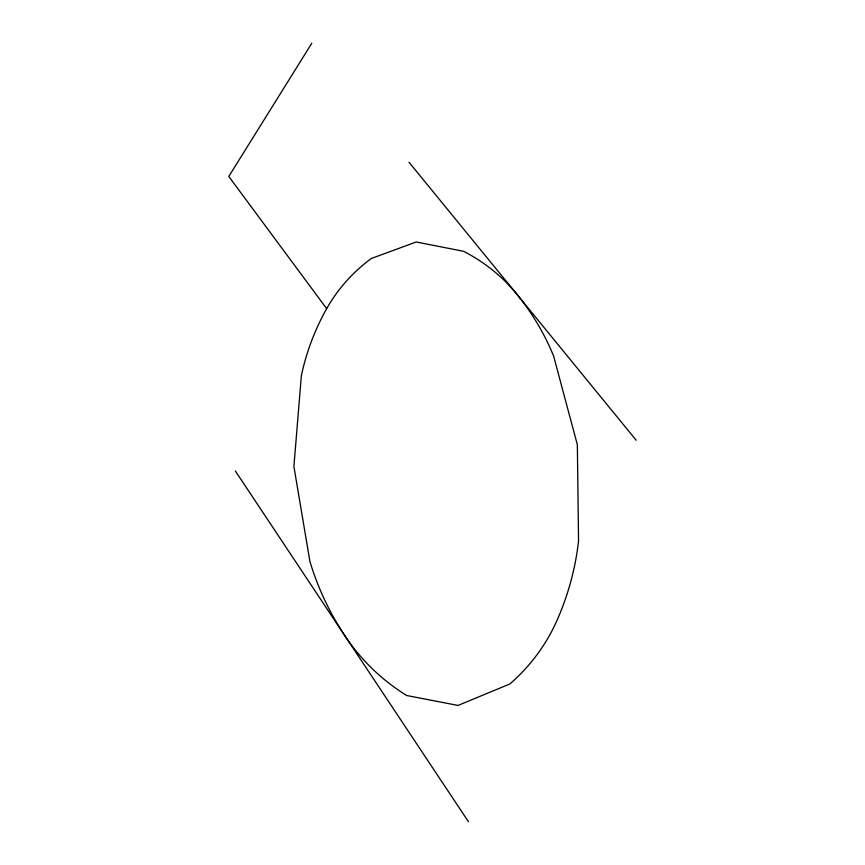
<?xml version="1.0" encoding="UTF-8"?>
<svg xmlns="http://www.w3.org/2000/svg" width="865" height="865" viewBox="0 0 865 865"><rect width="100%" height="100%" fill="white"/><g stroke="black" fill="none" stroke-linecap="round" stroke-linejoin="round"><path stroke-width="1.3" d="M311.789 43.25L228.792 176.46L326.667 308.664A283.136 258.203 14.9 0 0 301.366 375.702L293.895 466.484L309.886 561.298A290.294 268.507 20.3 0 0 345.016 635.991A197.609 187.889 17.3 0 0 406.68 695.503L457.996 705.451L509.853 683.966A184.764 178.612 -8 0 0 557.179 620.021A286.456 270.388 -21.7 0 0 578.544 540.917L577.355 444.783L553.665 356.218A280.011 259.478 -17 0 0 516.61 293.905A175.119 160.479 -6.1 0 0 463.554 251.293L416.227 241.984L371.269 258.494A175.811 160.209 4.6 0 0 326.667 308.664M409.048 162.274L636.207 440.274M235.334 470.971L468.473 821.75"/></g></svg>
